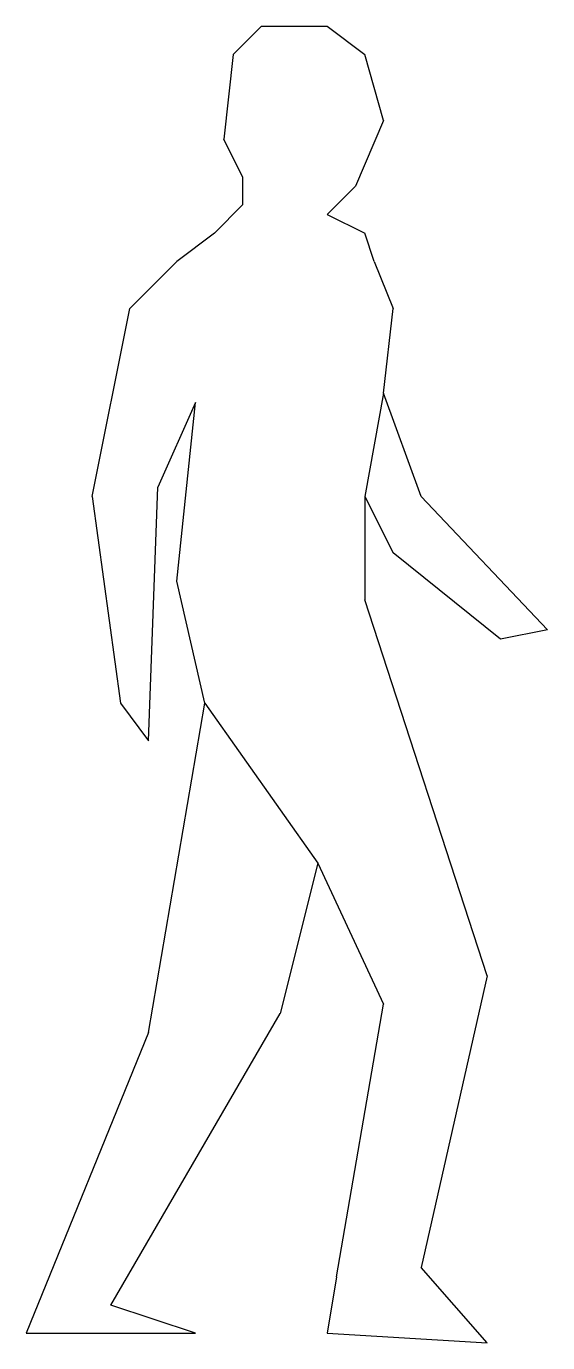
# Model space of a CAD drawing. Extents: x -1.24 to 0.16, y 0 to 3.56.
import ezdxf

# ---------------------------------------------------------------- set-up
doc = ezdxf.new("R2010")
doc.units = 0
doc.layers.get('0').update_dxf_attribs({"linetype": 'CONTINUOUS'})

msp = doc.modelspace()

# ---------------------------------------------------------------- linework, layer by layer
at = {"linetype": 'BYBLOCK'}
for points, invisible_edges in [([(-0.6096, 3.556), (-0.4318, 3.556), (-0.3302, 3.4798), (-0.6858, 3.4798)], 4), ([(-0.3302, 3.4798), (-0.6858, 3.4798), (-0.7112, 3.2512), (-0.2794, 3.302)], 5), ([(-0.7112, 3.2512), (-0.2794, 3.302), (-0.3556, 3.1242), (-0.6604, 3.1496)], 5), ([(-0.3556, 3.1242), (-0.6604, 3.1496), (-0.6604, 3.0734), (-0.4318, 3.048)], 5), ([(-0.6604, 3.0734), (-0.4318, 3.048), (-0.3302, 2.9972), (-0.7366, 2.9972)], 5), ([(-0.3302, 2.9972), (-0.7366, 2.9972), (-0.8382, 2.921), (-0.3048, 2.921)], 5), ([(-0.8382, 2.921), (-0.3048, 2.921), (-0.254, 2.794), (-0.9652, 2.794)], 5), ([(-0.9652, 2.794), (-0.7874, 2.54), (-0.889, 2.3114), (-1.0668, 2.286)], 5), ([(-0.254, 2.794), (-0.9652, 2.794), (-0.7874, 2.54), (-0.2794, 2.5654)], 7), ([(-0.7874, 2.54), (-0.2794, 2.5654), (-0.3302, 2.286), (-0.8382, 2.0574)], 5), ([(-0.2794, 2.5654), (-0.3302, 2.286), (-0.254, 2.1336), (-0.1778, 2.286)], 4), ([(-0.889, 2.3114), (-1.0668, 2.286), (-0.9906, 1.7272), (-0.9144, 1.6256)], 1), ([(-0.8382, 2.0574), (-0.3302, 2.286), (-0.3302, 2.0066), (-0.762, 1.7272)], 5), ([(-0.254, 2.1336), (-0.1778, 2.286), (0.1636, 1.9255), (0.0366, 1.9001)], 1), ([(-0.3302, 2.0066), (-0.762, 1.7272), (-0.4572, 1.2954)], 9), ([(-0.3302, 2.0066), (-0.4572, 1.2954), (-0.2794, 0.9144), (0, 0.9906)], 5), ([(-0.762, 1.7272), (-0.4572, 1.2954), (-0.5588, 0.889), (-0.9144, 0.8382)], 4), ([(-0.2794, 0.9144), (0, 0.9906), (-0.1778, 0.2032), (-0.4064, 0.1778)], 5), ([(-0.5588, 0.889), (-0.9144, 0.8382), (-1.2446, 0.0254), (-1.016, 0.1016)], 5), ([(-0.1778, 0.2032), (-0.4064, 0.1778), (-0.4318, 0.0254), (0, 0)], 1), ([(-1.2446, 0.0254), (-0.7874, 0.0254), (-1.016, 0.1016)], 8)]:
    msp.add_3dface(points, dxfattribs=dict(at, invisible_edges=invisible_edges))

doc.saveas('drawing.dxf')
